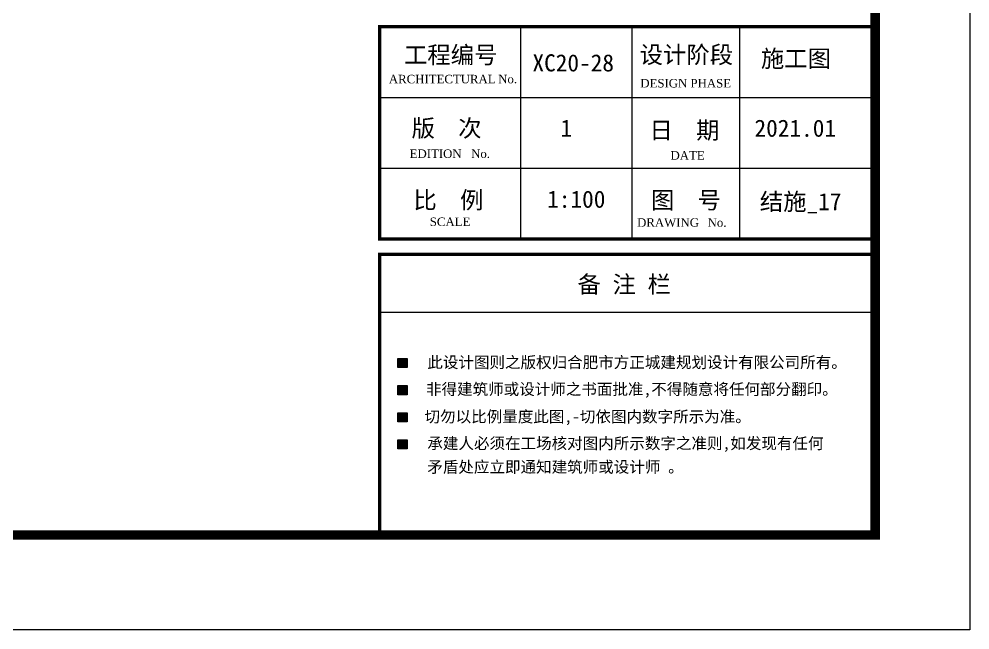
# Model space of a CAD drawing. Extents: x -3102990 to -851544, y -5293060 to -2540151.
# Drawn here: x -958100 to -948078, y -2672902 to -2666469 of the extents above; entities that cross this region are included whole.
import ezdxf

# ---------------------------------------------------------------- set-up
doc = ezdxf.new("R2010")
doc.units = 0
doc.header["$LTSCALE"] = 1000
doc.layers.get('0').update_dxf_attribs({"linetype": 'CONTINUOUS'})
for name, color, linetype in [('1', 140, 'CONTINUOUS'), ('PUB_TEXT', 7, 'CONTINUOUS'), ('PUB_TITLE', 4, 'CONTINUOUS')]:
    doc.layers.add(name, color=color, linetype=linetype)
doc.layers.add('yichutu', color=7, linetype='CONTINUOUS', true_color=0xffffff, plot=False)
doc.styles.add('GHF', font='times.ttf')
doc.styles.add('STYLE1', font='simhei.ttf', dxfattribs={"width": 0.8})

# ---------------------------------------------------------------- blocks, each defined once
blk = doc.blocks.new('*U3139')
at = {"layer": 'PUB_TEXT', "style": 'STYLE1'}
blk.add_text('备 注 栏', height=180, dxfattribs=at).set_placement((503975.6, -819746.6))
blk = doc.blocks.new('A$C18BE6784')
for points in [[(83072, 2763), (83167, 2763), (83167, 2859), (83072, 2859)], [(83072, 2477), (83167, 2477), (83167, 2573), (83072, 2573)], [(83072, 2192), (83167, 2192), (83167, 2288), (83072, 2288)], [(83072, 1907), (83167, 1907), (83167, 2002), (83072, 2002)]]:
    blk.add_hatch(color=256).paths.add_polyline_path(points)
for points in [[(83072, 2859), (83167, 2859), (83167, 2763), (83072, 2763)], [(83072, 2573), (83167, 2573), (83167, 2477), (83072, 2477)], [(83072, 2288), (83167, 2288), (83167, 2192), (83072, 2192)], [(83072, 2002), (83167, 2002), (83167, 1907), (83072, 1907)]]:
    blk.add_lwpolyline(points, close=True)
at = {"layer": '1'}
blk.add_line((83329, 3956), (88100, 3956), dxfattribs=at)
at = {"layer": 'PUB_TITLE', "color": 4}
for p, q in [((82879, 6353), (88100, 6353)), ((82879, 6353), (88100, 6353)), ((84362, 6353), (84362, 4119)), ((85536, 6353), (85536, 4119)), ((86671, 6353), (86671, 4119)), ((82879, 5609), (88100, 5609)), ((82879, 4864), (88100, 4864)), ((82879, 3347), (88100, 3347))]:
    blk.add_line(p, q, dxfattribs=at)
at = {"layer": 'PUB_TITLE'}
blk.add_lwpolyline([(0, 0), (0, 42000), (89100, 42000), (89100, 0)], close=True, dxfattribs=at)
at = {"layer": 'PUB_TITLE', "const_width": 100}
blk.add_lwpolyline([(88100, 1000), (88100, 41000), (713, 41000), (713, 1000), (88100, 1000)], dxfattribs=at)
at = {"layer": 'PUB_TITLE', "color": 4, "const_width": 35.1}
blk.add_lwpolyline([(82879, 6353), (88100, 6353), (88100, 4119), (82879, 4119)], close=True, dxfattribs=at)
blk.add_lwpolyline([(82879, 1000), (82879, 3956), (88100, 3956), (88100, 1000)], dxfattribs=at)
at = {"xscale": 1.002951946575195, "yscale": 1.002951914444566, "zscale": 1.002951922000648}
blk.add_blockref('*U3139', (-420499, 825716), dxfattribs=at)
at = {"layer": 'PUB_TEXT'}
for s, height, style, p in [('工程编号', 180.5, 'STYLE1', (83135, 5966)), (' 设计阶段', 180.5, 'STYLE1', (85496, 5968)), ('施工图', 180.5, 'STYLE1', (86896, 5927)), ('XC20-28', 180.5, 'STYLE1', (84489, 5882)), ('ARCHITECTURAL', 89.36, 'GHF', (82976, 5757)), ('No.', 89.4, 'GHF', (84128, 5757)), ('     DESIGN PHASE', 89.36, 'GHF', (85457, 5713)), ('版  次', 180.5, 'STYLE1', (83215, 5194)), ('1', 181, 'STYLE1', (84784, 5194)), ('日  期', 180.5, 'STYLE1', (85722, 5172)), ('2021.01', 180.5, 'STYLE1', (86829, 5194)), ('EDITION', 89.4, 'GHF', (83195, 4971)), ('No.', 89.4, 'GHF', (83843, 4971)), ('DATE', 89.4, 'GHF', (85944, 4953)), ('比  例', 180.5, 'STYLE1', (83235, 4437)), ('1:100', 180.5, 'STYLE1', (84644, 4446)), ('图  号', 180.5, 'STYLE1', (85738, 4437)), ('SCALE', 89.4, 'GHF', (83407, 4254)), ('DRAWING', 89.4, 'GHF', (85592, 4246)), ('No.', 89.4, 'GHF', (86335, 4246))]:
    blk.add_text(s, height=height, dxfattribs=dict(at, style=style)).set_placement(p)
at = {"layer": 'PUB_TEXT', "style": 'STYLE1', "width": 1}
for s, p in [('此设计图则之版权归合肥市方正城建规划设计有限公司所有。', (83381, 2759)), ('非得建筑师或设计师之书面批准,不得随意将任何部分翻印。', (83367, 2476)), ('切勿以比例量度此图,-切依图内数字所示为准。', (83352, 2187)), ('承建人必须在工场核对图内所示数字之准则,如发现有任何', (83381, 1906)), ('矛盾处应立即通知建筑师或设计师 。', (83381, 1657))]:
    blk.add_text(s, height=120.05, dxfattribs=at).set_placement(p)
blk = doc.blocks.new('yct-891-420-89100-42000-100-2004.0')
at = {"layer": 'yichutu', "color": 7, "true_color": 0xffffff}
blk.add_lwpolyline([(0, 0), (0, 42000), (89100, 42000), (89100, 0)], close=True, dxfattribs=at)

msp = doc.modelspace()

# ---------------------------------------------------------------- block references
at = {"ltscale": 1.5}
msp.add_blockref('A$C18BE6784', (-1037177.98, -2672902.4), dxfattribs=at)
at = {"layer": 'yichutu'}
msp.add_blockref('yct-891-420-89100-42000-100-2004.0', (-1037177.99, -2672902.4), dxfattribs=at)

# ---------------------------------------------------------------- texts
at = {"layer": 'PUB_TEXT', "color": 3, "style": 'STYLE1'}
msp.add_text('结施_17', height=180.531, dxfattribs=at).set_placement((-950292.96, -2668481.69))

doc.saveas('drawing.dxf')
